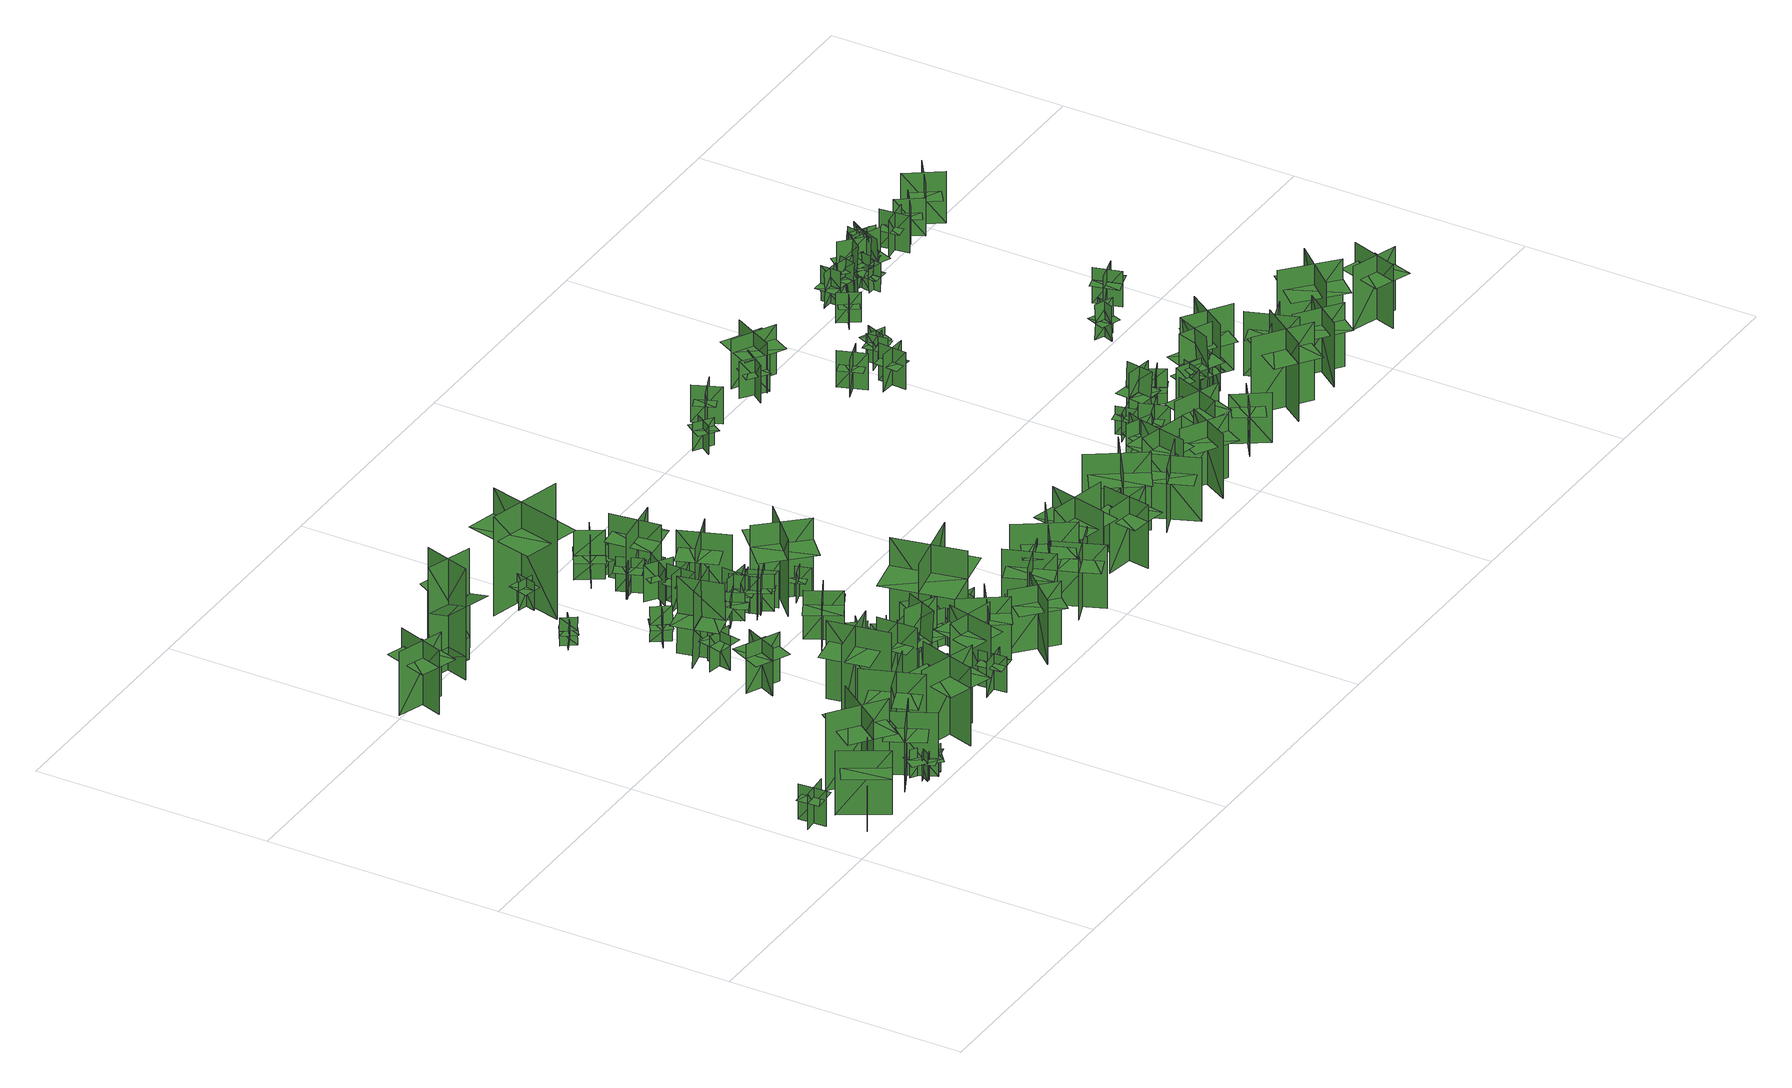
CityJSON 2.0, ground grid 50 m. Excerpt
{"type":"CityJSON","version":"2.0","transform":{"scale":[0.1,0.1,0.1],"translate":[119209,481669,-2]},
"CityObjects":{
"tree1":{"type":"SolitaryVegetationObject","geometry":[{"type":"MultiSurface","lod":"1","boundaries":[[[0,1,2]],[[0,2,3]],[[4,5,6]],[[4,6,7]],[[8,9,10]],[[8,10,11]],[[8,12,13]],[[8,13,9]]]}]},
"tree2":{"type":"SolitaryVegetationObject","geometry":[{"type":"MultiSurface","lod":"1","boundaries":[[[14,15,16]],[[14,16,17]],[[18,19,20]],[[18,20,21]],[[22,23,24]],[[22,24,25]],[[22,26,27]],[[22,27,23]]]}]},
"tree3":{"type":"SolitaryVegetationObject","geometry":[{"type":"MultiSurface","lod":"1","boundaries":[[[28,29,30]],[[28,30,31]],[[32,33,34]],[[32,34,35]],[[36,37,38]],[[36,38,39]],[[36,40,41]],[[36,41,37]]]}]},
"tree4":{"type":"SolitaryVegetationObject","geometry":[{"type":"MultiSurface","lod":"1","boundaries":[[[42,43,44]],[[42,44,45]],[[46,47,48]],[[46,48,49]],[[50,51,52]],[[50,52,53]],[[50,54,55]],[[50,55,51]]]}]},
"tree5":{"type":"SolitaryVegetationObject","geometry":[{"type":"MultiSurface","lod":"1","boundaries":[[[56,57,58]],[[56,58,59]],[[60,61,62]],[[60,62,63]],[[64,65,66]],[[64,66,67]],[[64,67,68]],[[64,68,69]]]}]},
"tree6":{"type":"SolitaryVegetationObject","geometry":[{"type":"MultiSurface","lod":"1","boundaries":[[[70,71,72]],[[70,72,73]],[[74,75,76]],[[74,76,77]],[[78,79,80]],[[78,80,81]],[[78,81,82]],[[78,82,83]]]}]},
"tree7":{"type":"SolitaryVegetationObject","geometry":[{"type":"MultiSurface","lod":"1","boundaries":[[[84,85,86]],[[84,86,87]],[[88,89,90]],[[88,90,91]],[[92,93,94]],[[92,94,95]],[[92,95,96]],[[92,96,97]]]}]},
"tree8":{"type":"SolitaryVegetationObject","geometry":[{"type":"MultiSurface","lod":"1","boundaries":[[[98,99,100]],[[98,100,101]],[[102,103,104]],[[102,104,105]],[[106,107,108]],[[106,108,109]],[[106,110,111]],[[106,111,107]]]}]},
"tree9":{"type":"SolitaryVegetationObject","geometry":[{"type":"MultiSurface","lod":"1","boundaries":[[[112,113,114]],[[112,114,115]],[[116,117,118]],[[116,118,119]],[[120,121,122]],[[120,122,123]],[[120,124,125]],[[120,125,121]]]}]},
"tree10":{"type":"SolitaryVegetationObject","geometry":[{"type":"MultiSurface","lod":"1","boundaries":[[[126,127,128]],[[126,128,129]],[[130,131,132]],[[130,132,133]],[[134,135,131]],[[134,131,130]],[[136,137,127]],[[136,127,126]],[[138,139,140]],[[138,140,141]],[[142,143,144]],[[142,144,145]]]}]},
"tree11":{"type":"SolitaryVegetationObject","geometry":[{"type":"MultiSurface","lod":"1","boundaries":[[[146,147,148]],[[146,148,149]],[[150,151,152]],[[150,152,153]],[[154,155,156]],[[154,156,157]],[[154,158,159]],[[154,159,155]]]}]},
"tree12":{"type":"SolitaryVegetationObject","geometry":[{"type":"MultiSurface","lod":"1","boundaries":[[[160,161,162]],[[160,162,163]],[[164,165,166]],[[164,166,167]],[[168,169,170]],[[168,170,171]],[[168,172,173]],[[168,173,169]]]}]},
"tree13":{"type":"SolitaryVegetationObject","geometry":[{"type":"MultiSurface","lod":"1","boundaries":[[[174,175,176]],[[174,176,177]],[[178,179,180]],[[178,180,181]],[[182,183,184]],[[182,184,185]],[[182,185,186]],[[182,186,187]]]}]},
"tree14":{"type":"SolitaryVegetationObject","geometry":[{"type":"MultiSurface","lod":"1","boundaries":[[[188,189,190]],[[188,190,191]],[[192,193,194]],[[192,194,195]],[[196,197,198]],[[196,198,199]],[[196,199,200]],[[196,200,201]]]}]},
"tree15":{"type":"SolitaryVegetationObject","geometry":[{"type":"MultiSurface","lod":"1","boundaries":[[[202,203,204]],[[202,204,205]],[[206,207,208]],[[206,208,209]],[[210,211,207]],[[210,207,206]],[[212,213,203]],[[212,203,202]],[[202,203,214]],[[202,214,215]],[[202,216,217]],[[202,217,203]]]}]},
"tree16":{"type":"SolitaryVegetationObject","geometry":[{"type":"MultiSurface","lod":"1","boundaries":[[[218,219,220]],[[218,220,221]],[[222,223,224]],[[222,224,225]],[[226,227,223]],[[226,223,222]],[[228,229,219]],[[228,219,218]],[[218,219,230]],[[218,230,231]],[[218,232,233]],[[218,233,219]]]}]},
"tree17":{"type":"SolitaryVegetationObject","geometry":[{"type":"MultiSurface","lod":"1","boundaries":[[[234,235,236]],[[234,236,237]],[[238,239,240]],[[238,240,241]],[[242,243,244]],[[242,244,245]],[[242,246,247]],[[242,247,243]]]}]},
"tree18":{"type":"SolitaryVegetationObject","geometry":[{"type":"MultiSurface","lod":"1","boundaries":[[[248,249,250]],[[248,250,251]],[[252,253,254]],[[252,254,255]],[[256,257,258]],[[256,258,259]],[[256,259,260]],[[256,260,261]]]}]},
"tree19":{"type":"SolitaryVegetationObject","geometry":[{"type":"MultiSurface","lod":"1","boundaries":[[[262,263,264]],[[262,264,265]],[[266,267,268]],[[266,268,269]],[[270,271,267]],[[270,267,266]],[[272,273,263]],[[272,263,262]],[[262,263,274]],[[262,274,275]],[[262,276,277]],[[262,277,263]]]}]},
"tree20":{"type":"SolitaryVegetationObject","geometry":[{"type":"MultiSurface","lod":"1","boundaries":[[[278,279,280]],[[278,280,281]],[[282,283,284]],[[282,284,285]],[[286,287,288]],[[286,288,289]],[[286,290,291]],[[286,291,287]]]}]},
"tree21":{"type":"SolitaryVegetationObject","geometry":[{"type":"MultiSurface","lod":"1","boundaries":[[[292,293,294]],[[292,294,295]],[[296,297,298]],[[296,298,299]],[[300,301,302]],[[300,302,303]],[[300,303,304]],[[300,304,305]]]}]},
"tree22":{"type":"SolitaryVegetationObject","geometry":[{"type":"MultiSurface","lod":"1","boundaries":[[[306,307,308]],[[306,308,309]],[[310,311,312]],[[310,312,313]],[[314,315,311]],[[314,311,310]],[[316,317,307]],[[316,307,306]],[[306,307,318]],[[306,318,319]],[[306,320,321]],[[306,321,307]]]}]},
"tree23":{"type":"SolitaryVegetationObject","geometry":[{"type":"MultiSurface","lod":"1","boundaries":[[[322,323,324]],[[322,324,325]],[[326,327,328]],[[326,328,329]],[[330,331,332]],[[330,332,333]],[[330,333,334]],[[330,334,335]]]}]},
"tree24":{"type":"SolitaryVegetationObject","geometry":[{"type":"MultiSurface","lod":"1","boundaries":[[[336,337,338]],[[336,338,339]],[[340,341,342]],[[340,342,343]],[[344,345,346]],[[344,346,347]],[[344,347,348]],[[344,348,349]]]}]},
"tree25":{"type":"SolitaryVegetationObject","geometry":[{"type":"MultiSurface","lod":"1","boundaries":[[[350,351,352]],[[350,352,353]],[[354,355,356]],[[354,356,357]],[[358,359,360]],[[358,360,361]],[[358,361,362]],[[358,362,363]]]}]},
"tree26":{"type":"SolitaryVegetationObject","geometry":[{"type":"MultiSurface","lod":"1","boundaries":[[[364,365,366]],[[364,366,367]],[[368,369,370]],[[368,370,371]],[[372,373,374]],[[372,374,375]],[[372,375,376]],[[372,376,377]]]}]},
"tree27":{"type":"SolitaryVegetationObject","geometry":[{"type":"MultiSurface","lod":"1","boundaries":[[[378,379,380]],[[378,380,381]],[[382,383,384]],[[382,384,385]],[[386,387,388]],[[386,388,389]],[[386,390,391]],[[386,391,387]]]}]},
"tree28":{"type":"SolitaryVegetationObject","geometry":[{"type":"MultiSurface","lod":"1","boundaries":[[[392,393,394]],[[392,394,395]],[[396,397,398]],[[396,398,399]],[[400,401,402]],[[400,402,403]],[[400,404,405]],[[400,405,401]]]}]},
"tree29":{"type":"SolitaryVegetationObject","geometry":[{"type":"MultiSurface","lod":"1","boundaries":[[[406,407,408]],[[406,408,409]],[[410,411,412]],[[410,412,413]],[[414,415,416]],[[414,416,417]],[[414,417,418]],[[414,418,419]]]}]},
"tree30":{"type":"SolitaryVegetationObject","geometry":[{"type":"MultiSurface","lod":"1","boundaries":[[[420,421,422]],[[420,422,423]],[[424,425,426]],[[424,426,427]],[[428,429,430]],[[428,430,431]],[[428,431,432]],[[428,432,433]]]}]},
"tree31":{"type":"SolitaryVegetationObject","geometry":[{"type":"MultiSurface","lod":"1","boundaries":[[[434,435,436]],[[434,436,437]],[[438,439,440]],[[438,440,441]],[[442,443,444]],[[442,444,445]],[[442,445,446]],[[442,446,447]]]}]},
"tree32":{"type":"SolitaryVegetationObject","geometry":[{"type":"MultiSurface","lod":"1","boundaries":[[[448,449,450]],[[448,450,451]],[[452,453,454]],[[452,454,455]],[[456,457,458]],[[456,458,459]],[[456,459,460]],[[456,460,461]]]}]},
"tree33":{"type":"SolitaryVegetationObject","geometry":[{"type":"MultiSurface","lod":"1","boundaries":[[[462,463,464]],[[462,464,465]],[[466,467,468]],[[466,468,469]],[[470,471,472]],[[470,472,473]],[[470,473,474]],[[470,474,475]]]}]},
"tree34":{"type":"SolitaryVegetationObject","geometry":[{"type":"MultiSurface","lod":"1","boundaries":[[[476,477,478]],[[476,478,479]],[[480,481,482]],[[480,482,483]],[[484,485,486]],[[484,486,487]],[[484,487,488]],[[484,488,489]]]}]},
"tree35":{"type":"SolitaryVegetationObject","geometry":[{"type":"MultiSurface","lod":"1","boundaries":[[[490,491,492]],[[490,492,493]],[[494,495,496]],[[494,496,497]],[[498,499,500]],[[498,500,501]],[[498,501,502]],[[498,502,503]]]}]},
"tree36":{"type":"SolitaryVegetationObject","geometry":[{"type":"MultiSurface","lod":"1","boundaries":[[[504,505,506]],[[504,506,507]],[[508,509,510]],[[508,510,511]],[[512,513,514]],[[512,514,515]],[[512,516,517]],[[512,517,513]]]}]},
"tree37":{"type":"SolitaryVegetationObject","geometry":[{"type":"MultiSurface","lod":"1","boundaries":[[[518,519,520]],[[518,520,521]],[[522,523,524]],[[522,524,525]],[[526,527,528]],[[526,528,529]],[[526,529,530]],[[526,530,531]]]}]},
"tree38":{"type":"SolitaryVegetationObject","geometry":[{"type":"MultiSurface","lod":"1","boundaries":[[[532,533,534]],[[532,534,535]],[[536,537,538]],[[536,538,539]],[[540,541,542]],[[540,542,543]],[[540,543,544]],[[540,544,545]]]}]},
"tree39":{"type":"SolitaryVegetationObject","geometry":[{"type":"MultiSurface","lod":"1","boundaries":[[[546,547,548]],[[546,548,549]],[[550,551,552]],[[550,552,553]],[[554,555,556]],[[554,556,557]],[[554,557,558]],[[554,558,559]]]}]},
"tree40":{"type":"SolitaryVegetationObject","geometry":[{"type":"MultiSurface","lod":"1","boundaries":[[[560,561,562]],[[560,562,563]],[[564,565,566]],[[564,566,567]],[[568,569,570]],[[568,570,571]],[[568,571,572]],[[568,572,573]]]}]},
"tree41":{"type":"SolitaryVegetationObject","geometry":[{"type":"MultiSurface","lod":"1","boundaries":[[[574,575,576]],[[574,576,577]],[[578,579,580]],[[578,580,581]],[[582,583,584]],[[582,584,585]],[[582,585,586]],[[582,586,587]]]}]},
"tree42":{"type":"SolitaryVegetationObject","geometry":[{"type":"MultiSurface","lod":"1","boundaries":[[[588,589,590]],[[588,590,591]],[[592,593,594]],[[592,594,595]],[[596,597,598]],[[596,598,599]],[[596,599,600]],[[596,600,601]]]}]},
"tree43":{"type":"SolitaryVegetationObject","geometry":[{"type":"MultiSurface","lod":"1","boundaries":[[[602,603,604]],[[602,604,605]],[[606,607,608]],[[606,608,609]],[[610,611,612]],[[610,612,613]],[[610,614,615]],[[610,615,611]]]}]},
"tree44":{"type":"SolitaryVegetationObject","geometry":[{"type":"MultiSurface","lod":"1","boundaries":[[[616,617,618]],[[616,618,619]],[[620,621,622]],[[620,622,623]],[[624,625,621]],[[624,621,620]],[[626,627,617]],[[626,617,616]],[[616,617,628]],[[616,628,629]],[[616,630,631]],[[616,631,617]]]}]},
"tree45":{"type":"SolitaryVegetationObject","geometry":[{"type":"MultiSurface","lod":"1","boundaries":[[[632,633,634]],[[632,634,635]],[[636,637,638]],[[636,638,639]],[[640,641,642]],[[640,642,643]],[[640,644,645]],[[640,645,641]]]}]},
"tree46":{"type":"SolitaryVegetationObject","geometry":[{"type":"MultiSurface","lod":"1","boundaries":[[[646,647,648]],[[646,648,649]],[[650,651,652]],[[650,652,653]],[[654,655,656]],[[654,656,657]],[[654,657,658]],[[654,658,659]]]}]},
"tree47":{"type":"SolitaryVegetationObject","geometry":[{"type":"MultiSurface","lod":"1","boundaries":[[[660,661,662]],[[660,662,663]],[[664,665,666]],[[664,666,667]],[[668,669,670]],[[668,670,671]],[[668,671,672]],[[668,672,673]]]}]},
"tree48":{"type":"SolitaryVegetationObject","geometry":[{"type":"MultiSurface","lod":"1","boundaries":[[[674,675,676]],[[674,676,677]],[[678,679,680]],[[678,680,681]],[[682,683,684]],[[682,684,685]],[[682,685,686]],[[682,686,687]]]}]},
"tree49":{"type":"SolitaryVegetationObject","geometry":[{"type":"MultiSurface","lod":"1","boundaries":[[[688,689,690]],[[688,690,691]],[[692,693,694]],[[692,694,695]],[[696,697,698]],[[696,698,699]],[[696,699,700]],[[696,700,701]]]}]},
"tree50":{"type":"SolitaryVegetationObject","geometry":[{"type":"MultiSurface","lod":"1","boundaries":[[[702,703,704]],[[702,704,705]],[[706,707,708]],[[706,708,709]],[[710,711,712]],[[710,712,713]],[[710,713,714]],[[710,714,715]]]}]},
"tree51":{"type":"SolitaryVegetationObject","geometry":[{"type":"MultiSurface","lod":"1","boundaries":[[[716,717,718]],[[716,718,719]],[[720,721,722]],[[720,722,723]],[[724,725,726]],[[724,726,727]],[[724,727,728]],[[724,728,729]]]}]},
"tree52":{"type":"SolitaryVegetationObject","geometry":[{"type":"MultiSurface","lod":"1","boundaries":[[[730,731,732]],[[730,732,733]],[[734,735,736]],[[734,736,737]],[[738,739,740]],[[738,740,741]],[[738,741,742]],[[738,742,743]]]}]},
"tree53":{"type":"SolitaryVegetationObject","geometry":[{"type":"MultiSurface","lod":"1","boundaries":[[[744,745,746]],[[744,746,747]],[[748,749,750]],[[748,750,751]],[[752,753,754]],[[752,754,755]],[[752,756,757]],[[752,757,753]]]}]},
"tree54":{"type":"SolitaryVegetationObject","geometry":[{"type":"MultiSurface","lod":"1","boundaries":[[[758,759,760]],[[758,760,761]],[[762,763,764]],[[762,764,765]],[[766,767,768]],[[766,768,769]],[[766,770,771]],[[766,771,767]]]}]},
"tree55":{"type":"SolitaryVegetationObject","geometry":[{"type":"MultiSurface","lod":"1","boundaries":[[[772,773,774]],[[772,774,775]],[[776,777,778]],[[776,778,779]],[[780,781,782]],[[780,782,783]],[[780,784,785]],[[780,785,781]]]}]},
"tree56":{"type":"SolitaryVegetationObject","geometry":[{"type":"MultiSurface","lod":"1","boundaries":[[[786,787,788]],[[786,788,789]],[[790,791,792]],[[790,792,793]],[[794,795,796]],[[794,796,797]],[[794,798,799]],[[794,799,795]]]}]},
"tree57":{"type":"SolitaryVegetationObject","geometry":[{"type":"MultiSurface","lod":"1","boundaries":[[[800,801,802]],[[800,802,803]],[[804,805,806]],[[804,806,807]],[[808,809,810]],[[808,810,811]],[[808,812,813]],[[808,813,809]]]}]},
"tree58":{"type":"SolitaryVegetationObject","geometry":[{"type":"MultiSurface","lod":"1","boundaries":[[[814,815,816]],[[814,816,817]],[[818,819,820]],[[818,820,821]],[[822,823,824]],[[822,824,825]],[[822,826,827]],[[822,827,823]]]}]},
"tree59":{"type":"SolitaryVegetationObject","geometry":[{"type":"MultiSurface","lod":"1","boundaries":[[[828,829,830]],[[828,830,831]],[[832,833,834]],[[832,834,835]],[[836,837,838]],[[836,838,839]],[[836,840,841]],[[836,841,837]]]}]},
"tree60":{"type":"SolitaryVegetationObject","geometry":[{"type":"MultiSurface","lod":"1","boundaries":[[[842,843,844]],[[842,844,845]],[[846,847,848]],[[846,848,849]],[[850,851,852]],[[850,852,853]],[[850,853,854]],[[850,854,855]]]}]},
"tree61":{"type":"SolitaryVegetationObject","geometry":[{"type":"MultiSurface","lod":"1","boundaries":[[[856,857,858]],[[856,858,859]],[[860,861,862]],[[860,862,863]],[[864,865,866]],[[864,866,867]],[[864,868,869]],[[864,869,865]]]}]},
"tree62":{"type":"SolitaryVegetationObject","geometry":[{"type":"MultiSurface","lod":"1","boundaries":[[[870,871,872]],[[870,872,873]],[[874,875,876]],[[874,876,877]],[[878,879,880]],[[878,880,881]],[[878,881,882]],[[878,882,883]]]}]},
"tree63":{"type":"SolitaryVegetationObject","geometry":[{"type":"MultiSurface","lod":"1","boundaries":[[[884,885,886]],[[884,886,887]],[[888,889,890]],[[888,890,891]],[[892,893,894]],[[892,894,895]],[[892,896,897]],[[892,897,893]]]}]},
"tree64":{"type":"SolitaryVegetationObject","geometry":[{"type":"MultiSurface","lod":"1","boundaries":[[[898,899,900]],[[898,900,901]],[[902,903,904]],[[902,904,905]],[[906,907,908]],[[906,908,909]],[[906,909,910]],[[906,910,911]]]}]},
"tree65":{"type":"SolitaryVegetationObject","geometry":[{"type":"MultiSurface","lod":"1","boundaries":[[[912,913,914]],[[912,914,915]],[[916,917,918]],[[916,918,919]],[[920,921,922]],[[920,922,923]],[[920,924,925]],[[920,925,921]]]}]},
"tree66":{"type":"SolitaryVegetationObject","geometry":[{"type":"MultiSurface","lod":"1","boundaries":[[[926,927,928]],[[926,928,929]],[[930,931,932]],[[930,932,933]],[[934,935,936]],[[934,936,937]],[[934,937,938]],[[934,938,939]]]}]},
"tree67":{"type":"SolitaryVegetationObject","geometry":[{"type":"MultiSurface","lod":"1","boundaries":[[[940,941,942]],[[940,942,943]],[[944,945,946]],[[944,946,947]],[[948,949,950]],[[948,950,951]],[[948,951,952]],[[948,952,953]]]}]},
"tree68":{"type":"SolitaryVegetationObject","geometry":[{"type":"MultiSurface","lod":"1","boundaries":[[[954,955,956]],[[954,956,957]],[[958,959,960]],[[958,960,961]],[[962,963,964]],[[962,964,965]],[[962,965,966]],[[962,966,967]]]}]},
"tree69":{"type":"SolitaryVegetationObject","geometry":[{"type":"MultiSurface","lod":"1","boundaries":[[[968,969,970]],[[968,970,971]],[[972,973,974]],[[972,974,975]],[[976,977,978]],[[976,978,979]],[[976,979,980]],[[976,980,981]]]}]},
"tree70":{"type":"SolitaryVegetationObject","geometry":[{"type":"MultiSurface","lod":"1","boundaries":[[[982,983,984]],[[982,984,985]],[[986,987,988]],[[986,988,989]],[[990,991,992]],[[990,992,993]],[[990,994,995]],[[990,995,991]]]}]},
"tree71":{"type":"SolitaryVegetationObject","geometry":[{"type":"MultiSurface","lod":"1","boundaries":[[[996,997,998]],[[996,998,999]],[[1000,1001,1002]],[[1000,1002,1003]],[[1004,1005,1006]],[[1004,1006,1007]],[[1004,1007,1008]],[[1004,1008,1009]]]}]},
"tree72":{"type":"SolitaryVegetationObject","geometry":[{"type":"MultiSurface","lod":"1","boundaries":[[[1010,1011,1012]],[[1010,1012,1013]],[[1014,1015,1016]],[[1014,1016,1017]],[[1018,1019,1015]],[[1018,1015,1014]],[[1020,1021,1011]],[[1020,1011,1010]],[[1010,1011,1022]],[[1010,1022,1023]],[[1010,1024,1025]],[[1010,1025,1011]]]}]},
"tree73":{"type":"SolitaryVegetationObject","geometry":[{"type":"MultiSurface","lod":"1","boundaries":[[[1026,1027,1028]],[[1026,1028,1029]],[[1030,1031,1032]],[[1030,1032,1033]],[[1034,1035,1036]],[[1034,1036,1037]],[[1034,1037,1038]],[[1034,1038,1039]]]}]},
"tree74":{"type":"SolitaryVegetationObject","geometry":[{"type":"MultiSurface","lod":"1","boundaries":[[[1040,1041,1042]],[[1040,1042,1043]],[[1044,1045,1046]],[[1044,1046,1047]],[[1048,1049,1045]],[[1048,1045,1044]],[[1050,1051,1041]],[[1050,1041,1040]],[[1040,1041,1052]],[[1040,1052,1053]],[[1040,1054,1055]],[[1040,1055,1041]]]}]},
"tree75":{"type":"SolitaryVegetationObject","geometry":[{"type":"MultiSurface","lod":"1","boundaries":[[[1056,1057,1058]],[[1056,1058,1059]],[[1060,1061,1062]],[[1060,1062,1063]],[[1064,1065,1066]],[[1064,1066,1067]],[[1064,1067,1068]],[[1064,1068,1069]]]}]},
"tree76":{"type":"SolitaryVegetationObject","geometry":[{"type":"MultiSurface","lod":"1","boundaries":[[[1070,1071,1072]],[[1070,1072,1073]],[[1074,1075,1076]],[[1074,1076,1077]],[[1078,1079,1080]],[[1078,1080,1081]],[[1078,1081,1082]],[[1078,1082,1083]]]}]},
"tree77":{"type":"SolitaryVegetationObject","geometry":[{"type":"MultiSurface","lod":"1","boundaries":[[[1084,1085,1086]],[[1084,1086,1087]],[[1088,1089,1090]],[[1088,1090,1091]],[[1092,1093,1094]],[[1092,1094,1095]],[[1092,1095,1096]],[[1092,1096,1097]]]}]},
"tree78":{"type":"SolitaryVegetationObject","geometry":[{"type":"MultiSurface","lod":"1","boundaries":[[[1098,1099,1100]],[[1098,1100,1101]],[[1102,1103,1104]],[[1102,1104,1105]],[[1106,1107,1108]],[[1106,1108,1109]],[[1106,1110,1111]],[[1106,1111,1107]]]}]},
"tree79":{"type":"SolitaryVegetationObject","geometry":[{"type":"MultiSurface","lod":"1","boundaries":[[[1112,1113,1114]],[[1112,1114,1115]],[[1116,1117,1118]],[[1116,1118,1119]],[[1120,1121,1117]],[[1120,1117,1116]],[[1122,1123,1113]],[[1122,1113,1112]],[[1112,1113,1124]],[[1112,1124,1125]],[[1112,1126,1127]],[[1112,1127,1113]]]}]},
"tree80":{"type":"SolitaryVegetationObject","geometry":[{"type":"MultiSurface","lod":"1","boundaries":[[[1128,1129,1130]],[[1128,1130,1131]],[[1132,1133,1134]],[[1132,1134,1135]],[[1136,1137,1138]],[[1136,1138,1139]],[[1136,1139,1140]],[[1136,1140,1141]]]}]},
"tree81":{"type":"SolitaryVegetationObject","geometry":[{"type":"MultiSurface","lod":"1","boundaries":[[[1142,1143,1144]],[[1142,1144,1145]],[[1146,1147,1148]],[[1146,1148,1149]],[[1150,1151,1152]],[[1150,1152,1153]],[[1150,1153,1154]],[[1150,1154,1155]]]}]},
"tree82":{"type":"SolitaryVegetationObject","geometry":[{"type":"MultiSurface","lod":"1","boundaries":[[[1156,1157,1158]],[[1156,1158,1159]],[[1160,1161,1162]],[[1160,1162,1163]],[[1164,1165,1166]],[[1164,1166,1167]],[[1164,1167,1168]],[[1164,1168,1169]]]}]},
"tree83":{"type":"SolitaryVegetationObject","geometry":[{"type":"MultiSurface","lod":"1","boundaries":[[[1170,1171,1172]],[[1170,1172,1173]],[[1174,1175,1176]],[[1174,1176,1177]],[[1178,1179,1180]],[[1178,1180,1181]],[[1178,1182,1183]],[[1178,1183,1179]]]}]},
"tree84":{"type":"SolitaryVegetationObject","geometry":[{"type":"MultiSurface","lod":"1","boundaries":[[[1184,1185,1186]],[[1184,1186,1187]],[[1188,1189,1190]],[[1188,1190,1191]],[[1192,1193,1194]],[[1192,1194,1195]],[[1192,1195,1196]],[[1192,1196,1197]]]}]},
"tree85":{"type":"SolitaryVegetationObject","geometry":[{"type":"MultiSurface","lod":"1","boundaries":[[[1198,1199,1200]],[[1198,1200,1201]],[[1202,1203,1204]],[[1202,1204,1205]],[[1206,1207,1208]],[[1206,1208,1209]],[[1206,1209,1210]],[[1206,1210,1211]]]}]},
"tree86":{"type":"SolitaryVegetationObject","geometry":[{"type":"MultiSurface","lod":"1","boundaries":[[[1212,1213,1214]],[[1212,1214,1215]],[[1216,1217,1218]],[[1216,1218,1219]],[[1220,1221,1222]],[[1220,1222,1223]],[[1220,1224,1225]],[[1220,1225,1221]]]}]},
"tree87":{"type":"SolitaryVegetationObject","geometry":[{"type":"MultiSurface","lod":"1","boundaries":[[[1226,1227,1228]],[[1226,1228,1229]],[[1230,1231,1232]],[[1230,1232,1233]],[[1234,1235,1231]],[[1234,1231,1230]],[[1236,1237,1227]],[[1236,1227,1226]],[[1226,1227,1238]],[[1226,1238,1239]],[[1226,1240,1241]],[[1226,1241,1227]]]}]},
"tree88":{"type":"SolitaryVegetationObject","geometry":[{"type":"MultiSurface","lod":"1","boundaries":[[[1242,1243,1244]],[[1242,1244,1245]],[[1246,1247,1248]],[[1246,1248,1249]],[[1250,1251,1247]],[[1250,1247,1246]],[[1252,1253,1243]],[[1252,1243,1242]],[[1242,1243,1254]],[[1242,1254,1255]],[[1242,1256,1257]],[[1242,1257,1243]]]}]},
"tree89":{"type":"SolitaryVegetationObject","geometry":[{"type":"MultiSurface","lod":"1","boundaries":[[[1258,1259,1260]],[[1258,1260,1261]],[[1262,1263,1264]],[[1262,1264,1265]],[[1266,1267,1263]],[[1266,1263,1262]],[[1268,1269,1259]],[[1268,1259,1258]],[[1258,1259,1270]],[[1258,1270,1271]],[[1258,1272,1273]],[[1258,1273,1259]]]}]},
"tree90":{"type":"SolitaryVegetationObject","geometry":[{"type":"MultiSurface","lod":"1","boundaries":[[[1274,1275,1276]],[[1274,1276,1277]],[[1278,1279,1280]],[[1278,1280,1281]],[[1282,1283,1279]],[[1282,1279,1278]],[[1284,1285,1275]],[[1284,1275,1274]],[[1274,1275,1286]],[[1274,1286,1287]],[[1274,1288,1289]],[[1274,1289,1275]]]}]},
"tree91":{"type":"SolitaryVegetationObject","geometry":[{"type":"MultiSurface","lod":"1","boundaries":[[[1290,1291,1292]],[[1290,1292,1293]],[[1294,1295,1296]],[[1294,1296,1297]],[[1298,1299,1295]],[[1298,1295,1294]],[[1300,1301,1291]],[[1300,1291,1290]],[[1290,1291,1302]],[[1290,1302,1303]],[[1290,1304,1305]],[[1290,1305,1291]]]}]},
"tree92":{"type":"SolitaryVegetationObject","geometry":[{"type":"MultiSurface","lod":"1","boundaries":[[[1306,1307,1308]],[[1306,1308,1309]],[[1310,1311,1312]],[[1310,1312,1313]],[[1314,1315,1311]],[[1314,1311,1310]],[[1316,1317,1307]],[[1316,1307,1306]],[[1306,1307,1318]],[[1306,1318,1319]],[[1306,1320,1321]],[[1306,1321,1307]]]}]},
"tree93":{"type":"SolitaryVegetationObject","geometry":[{"type":"MultiSurface","lod":"1","boundaries":[[[1322,1323,1324]],[[1322,1324,1325]],[[1326,1327,1328]],[[1326,1328,1329]],[[1330,1331,1332]],[[1330,1332,1333]],[[1330,1334,1335]],[[1330,1335,1331]]]}]},
"tree94":{"type":"SolitaryVegetationObject","geometry":[{"type":"MultiSurface","lod":"1","boundaries":[[[1336,1337,1338]],[[1336,1338,1339]],[[1340,1341,1342]],[[1340,1342,1343]],[[1344,1345,1341]],[[1344,1341,1340]],[[1346,1347,1337]],[[1346,1337,1336]],[[1336,1337,1348]],[[1336,1348,1349]],[[1336,1350,1351]],[[1336,1351,1337]]]}]},
"tree95":{"type":"SolitaryVegetationObject","geometry":[{"type":"MultiSurface","lod":"1","boundaries":[[[1352,1353,1354]],[[1352,1354,1355]],[[1356,1357,1358]],[[1356,1358,1359]],[[1360,1361,1357]],[[1360,1357,1356]],[[1362,1363,1353]],[[1362,1353,1352]],[[1352,1353,1364]],[[1352,1364,1365]],[[1352,1366,1367]],[[1352,1367,1353]]]}]},
"tree96":{"type":"SolitaryVegetationObject","geometry":[{"type":"MultiSurface","lod":"1","boundaries":[[[1368,1369,1370]],[[1368,1370,1371]],[[1372,1373,1374]],[[1372,1374,1375]],[[1376,1377,1373]],[[1376,1373,1372]],[[1378,1379,1369]],[[1378,1369,1368]],[[1368,1369,1380]],[[1368,1380,1381]],[[1368,1382,1383]],[[1368,1383,1369]]]}]},
"tree97":{"type":"SolitaryVegetationObject","geometry":[{"type":"MultiSurface","lod":"1","boundaries":[[[1384,1385,1386]],[[1384,1386,1387]],[[1388,1389,1390]],[[1388,1390,1391]],[[1392,1393,1394]],[[1392,1394,1395]],[[1392,1393,1396]],[[1392,1396,1397]]]}]},
"tree98":{"type":"SolitaryVegetationObject","geometry":[{"type":"MultiSurface","lod":"1","boundaries":[[[1398,1399,1400]],[[1398,1400,1401]],[[1402,1403,1404]],[[1402,1404,1405]],[[1406,1407,1408]],[[1406,1408,1409]],[[1406,1410,1411]],[[1406,1411,1407]]]}]},
"tree99":{"type":"SolitaryVegetationObject","geometry":[{"type":"MultiSurface","lod":"1","boundaries":[[[1412,1413,1414]],[[1412,1414,1415]],[[1416,1417,1418]],[[1416,1418,1419]],[[1420,1421,1422]],[[1420,1422,1423]],[[1420,1423,1424]],[[1420,1424,1425]]]}]},
"tree100":{"type":"SolitaryVegetationObject","geometry":[{"type":"MultiSurface","lod":"1","boundaries":[[[1426,1427,1428]],[[1426,1428,1429]],[[1430,1431,1432]],[[1430,1432,1433]],[[1434,1435,1436]],[[1434,1436,1437]],[[1434,1437,1438]],[[1434,1438,1439]]]}]},
"tree101":{"type":"SolitaryVegetationObject","geometry":[{"type":"MultiSurface","lod":"1","boundaries":[[[1440,1441,1442]],[[1440,1442,1443]],[[1444,1445,1446]],[[1444,1446,1447]],[[1448,1449,1450]],[[1448,1450,1451]],[[1448,1451,1452]],[[1448,1452,1453]]]}]}
},
"vertices":[
[91,140,7],[32,136,7],[32,136,85],[91,140,85],[55,170,7],[59,111,7],[59,111,85],[55,170,85],[86,139,65],[32,136,65],[33,112,65],[87,116,65],[84,163,65],[30,159,65],
[107,119,4],[161,27,4],[161,27,145],[107,119,145],[86,38,4],[178,91,4],[178,91,145],[86,38,145],[112,111,108],[161,27,108],[197,48,108],[148,132,108],[76,90,108],[124,6,108],
[270,191,6],[193,86,6],[193,86,178],[270,191,178],[168,175,6],[273,98,6],[273,98,178],[168,175,178],[263,182,134],[193,86,134],[234,56,134],[304,152,134],[222,213,134],[151,117,134],
[241,46,5],[337,93,5],[337,93,145],[241,46,145],[320,19,5],[274,115,5],[274,115,145],[320,19,145],[249,50,109],[337,93,109],[318,130,109],[231,88,109],[267,12,109],[355,55,109],
[296,28,4],[296,28,66],[325,73,66],[325,73,4],[289,63,4],[289,63,66],[333,35,66],[333,35,4],[283,67,45],[268,45,45],[322,10,45],[337,33,45],[351,55,45],[297,90,45],
[326,21,1],[326,21,63],[313,73,63],[313,73,1],[296,40,1],[296,40,63],[346,53,63],[346,53,1],[288,38,43],[295,12,43],[357,28,43],[350,54,43],[344,80,43],[282,64,43],
[343,27,0],[343,27,62],[309,68,62],[309,68,0],[307,31,0],[307,31,62],[347,64,62],[347,64,0],[301,25,42],[318,5,42],[367,46,42],[350,67,42],[333,87,42],[284,46,42],
[77,1040,6],[43,939,6],[43,939,147],[77,1040,147],[2,1002,6],[102,968,6],[102,968,147],[2,1002,147],[74,1032,110],[43,939,110],[83,926,110],[114,1018,110],[34,1045,110],[3,953,110],
[436,163,2],[314,117,2],[314,117,174],[436,163,174],[342,205,2],[387,83,2],[387,83,174],[342,205,174],[425,159,129],[314,117,129],[332,69,129],[443,111,129],[408,207,129],[296,166,129],
[233,982,61],[135,1013,61],[135,1015,256],[234,984,256],[197,1052,62],[167,953,62],[168,953,256],[198,1052,256],[198,1052,10],[168,953,10],[234,984,10],[135,1015,10],[234,983,156],[135,1014,156],[119,964,175],[218,933,175],[148,1010,187],[223,987,187],[234,1025,198],[160,1047,198],
[483,145,4],[445,20,4],[445,20,176],[483,145,176],[392,96,4],[517,58,4],[517,58,176],[392,96,176],[480,134,132],[445,20,132],[494,5,132],[529,119,132],[431,149,132],[396,35,132],
[393,269,5],[521,291,5],[521,291,177],[393,269,177],[477,210,5],[455,338,5],[455,338,177],[477,210,177],[404,270,133],[521,291,133],[512,342,133],[395,321,133],[413,220,133],[530,241,133],
[395,477,5],[465,445,5],[465,445,113],[395,477,113],[412,429,5],[445,499,5],[445,499,113],[412,429,113],[412,429,83],[448,412,83],[480,483,83],[445,499,83],[410,515,83],[377,445,83],
[442,539,11],[453,593,11],[453,593,88],[442,539,88],[473,559,11],[419,570,11],[419,570,88],[473,559,88],[473,559,67],[479,586,67],[425,597,67],[419,570,67],[413,543,67],[467,532,67],
[380,855,44],[353,835,44],[363,821,44],[390,840,44],[377,832,44],[357,860,44],[356,858,75],[375,830,75],[375,830,13],[356,858,13],[380,856,13],[352,837,13],[353,835,75],[380,855,75],[371,869,44],[343,850,44],
[505,621,97],[414,601,97],[425,553,97],[516,574,97],[472,566,97],[451,657,97],[446,656,182],[466,564,182],[466,564,11],[446,656,11],[504,625,11],[413,604,11],[414,601,182],[505,621,182],[495,667,97],[404,647,97],
[634,112,7],[639,54,7],[639,54,85],[634,112,85],[604,77,7],[663,82,7],[663,82,85],[604,77,85],[635,107,65],[639,54,65],[662,56,65],[658,109,65],[611,105,65],[616,52,65],
[587,305,9],[591,219,9],[591,219,124],[587,305,124],[546,259,9],[632,264,9],[632,264,124],[546,259,124],[556,260,80],[558,224,80],[618,227,80],[617,263,80],[615,299,80],[554,296,80],
[444,686,53],[478,711,53],[465,729,53],[431,704,53],[448,715,53],[473,681,53],[475,683,92],[450,717,92],[450,717,14],[475,683,14],[445,685,14],[479,710,14],[478,711,92],[444,686,92],[457,669,53],[491,694,53],
[633,85,7],[659,188,7],[659,188,148],[633,85,148],[705,128,7],[601,154,7],[601,154,148],[705,128,148],[635,93,111],[659,188,111],[618,198,111],[594,104,111],[676,83,111],[699,177,111],
[592,285,10],[645,317,10],[645,317,92],[592,285,92],[635,275,10],[603,328,10],[603,328,92],[635,275,92],[631,281,61],[653,294,61],[630,331,61],[609,318,61],[587,305,61],[609,268,61],
[605,256,77],[675,225,77],[691,261,78],[621,292,78],[654,276,77],[623,206,77],[627,204,147],[658,274,147],[658,274,7],[627,204,7],[604,253,7],[674,222,7],[675,225,147],[605,256,147],[589,220,78],[659,190,78],
[623,235,8],[643,293,8],[643,293,90],[623,235,90],[662,254,8],[604,275,8],[604,275,90],[662,254,90],[655,257,59],[664,281,59],[623,295,59],[614,271,59],[606,247,59],[647,232,59],
[637,353,11],[609,387,11],[609,387,73],[637,353,73],[640,382,11],[606,354,11],[606,354,73],[640,382,73],[640,382,55],[626,399,55],[592,371,55],[606,354,55],[620,337,55],[654,365,55],
[426,987,13],[469,976,13],[469,976,75],[426,987,75],[441,962,13],[452,1005,13],[452,1005,75],[441,962,75],[441,962,57],[462,956,57],[473,999,57],[452,1005,57],[430,1010,57],[419,967,57],
[656,460,11],[587,424,11],[587,424,119],[656,460,119],[607,475,11],[643,407,11],[643,407,119],[607,475,119],[607,475,88],[572,457,88],[609,389,88],[643,407,88],[677,425,88],[641,494,88],
[684,192,6],[745,105,6],[745,105,146],[684,192,146],[670,110,6],[757,170,6],[757,170,146],[670,110,146],[689,185,110],[745,105,110],[779,129,110],[724,209,110],[655,161,110],[710,81,110],
[445,914,6],[485,1075,6],[485,1075,225],[445,914,225],[557,982,6],[396,1023,6],[396,1023,225],[557,982,225],[448,928,168],[485,1075,168],[422,1091,168],[385,944,168],[511,912,168],[549,1058,168],
[619,634,12],[619,634,74],[570,612,74],[570,612,12],[606,601,12],[606,601,74],[584,647,74],[584,647,12],[609,593,54],[633,604,54],[607,663,54],[582,652,54],[558,641,54],[585,582,54],
[706,253,5],[759,222,5],[759,222,87],[706,253,87],[717,210,5],[748,264,5],[748,264,87],[717,210,87],[721,217,56],[743,204,56],[765,241,56],[743,254,56],[721,267,56],[699,229,56],
[653,252,5],[805,283,5],[805,283,221],[653,252,221],[739,195,5],[708,346,5],[708,346,221],[739,195,221],[739,195,160],[815,210,160],[784,362,160],[708,346,160],[632,331,160],[663,179,160],
[703,277,8],[745,322,8],[745,322,90],[703,277,90],[746,278,8],[701,320,8],[701,320,90],[746,278,90],[741,283,59],[759,302,59],[727,331,59],[710,313,59],[692,294,59],[724,264,59],
[598,765,11],[596,704,11],[596,704,93],[598,765,93],[566,736,11],[627,733,11],[627,733,93],[566,736,93],[573,735,62],[572,710,62],[615,708,62],[616,734,62],[617,759,62],[574,761,62],
[663,626,11],[604,609,11],[604,609,93],[663,626,93],[625,647,11],[642,588,11],[642,588,93],[625,647,93],[627,640,62],[602,633,62],[615,591,62],[639,598,62],[663,606,62],[651,647,62],
[638,668,11],[635,607,11],[635,607,93],[638,668,93],[606,639,11],[667,636,11],[667,636,93],[606,639,93],[612,638,62],[611,613,62],[655,611,62],[656,636,62],[657,662,62],[614,664,62],
[762,122,4],[841,51,4],[841,51,145],[762,122,145],[767,38,4],[838,118,4],[838,118,145],[767,38,145],[769,116,108],[841,51,108],[869,83,108],[797,148,108],[741,85,108],[813,20,108],
[663,570,12],[635,624,12],[635,624,94],[663,570,94],[676,611,12],[622,583,12],[622,583,94],[676,611,94],[670,608,63],[658,631,63],[620,610,63],[632,588,63],[644,565,63],[682,586,63],
[733,250,9],[760,305,9],[760,305,91],[733,250,91],[775,265,9],[719,291,9],[719,291,91],[775,265,91],[768,268,60],[779,290,60],[740,310,60],[729,287,60],[718,264,60],[757,245,60],
[623,766,11],[572,800,11],[572,800,93],[623,766,93],[614,809,11],[580,758,11],[580,758,93],[614,809,93],[610,803,62],[589,817,62],[565,781,62],[586,767,62],[608,753,62],[632,789,62],
[579,865,11],[599,814,11],[599,814,88],[579,865,88],[564,831,11],[615,852,11],[615,852,88],[564,831,88],[564,831,67],[574,806,67],[626,826,67],[615,852,67],[605,878,67],[554,857,67],
[653,625,12],[678,569,12],[678,569,94],[653,625,94],[638,585,12],[694,609,12],[694,609,94],[638,585,94],[644,587,63],[655,564,63],[694,582,63],[684,605,63],[674,628,63],[634,611,63],
[806,238,5],[758,248,5],[758,248,70],[806,238,70],[787,267,5],[777,219,5],[777,219,70],[787,267,70],[786,262,45],[766,266,45],[759,232,45],[779,228,45],[799,224,45],[806,258,45],
[589,698,10],[689,735,10],[689,735,151],[589,698,151],[666,663,10],[629,763,10],[629,763,151],[666,663,151],[598,701,114],[689,735,114],[674,774,114],[583,740,114],[612,661,114],[703,695,114],
[565,912,65],[615,943,65],[599,969,65],[549,938,65],[573,952,65],[605,902,65],[608,904,119],[576,954,119],[576,954,10],[608,904,10],[566,910,10],[617,941,10],[615,943,119],[565,912,119],[581,886,65],[631,918,65],
[617,902,10],[630,796,10],[630,796,151],[617,902,151],[566,835,10],[671,848,10],[671,848,151],[566,835,151],[618,893,114],[630,796,114],[672,802,114],[659,898,114],[576,888,114],[588,791,114],
[801,286,10],[763,317,10],[763,317,76],[801,286,76],[797,320,10],[767,282,10],[767,282,76],[797,320,76],[794,316,51],[778,329,51],[756,302,51],[772,289,51],[788,276,51],[810,303,51],
[629,839,12],[636,790,12],[636,790,78],[629,839,78],[608,811,12],[657,818,12],[657,818,78],[608,811,78],[614,812,53],[617,791,53],[651,796,53],[648,816,53],[645,837,53],[611,832,53],
[752,624,11],[663,540,11],[663,540,180],[752,624,180],[671,627,11],[754,538,11],[754,538,180],[671,627,180],[671,627,133],[626,585,133],[710,497,133],[754,538,133],[798,580,133],[715,669,133],
[827,272,4],[814,224,4],[814,224,70],[827,272,70],[796,254,4],[844,241,4],[844,241,70],[796,254,70],[802,252,45],[797,233,45],[830,224,45],[835,244,45],[841,263,45],[807,272,45],
[755,563,14],[708,548,14],[708,548,79],[755,563,79],[724,579,14],[739,532,14],[739,532,79],[724,579,79],[725,573,54],[706,567,54],[717,534,54],[736,540,54],[755,547,54],[745,580,54],
[793,268,9],[841,276,9],[841,276,75],[793,268,75],[821,248,9],[813,296,9],[813,296,75],[821,248,75],[820,253,50],[840,257,50],[834,291,50],[814,287,50],[794,284,50],[800,250,50],
[610,914,11],[655,892,11],[655,892,77],[610,914,77],[622,881,11],[643,925,11],[643,925,77],[622,881,77],[624,886,52],[643,877,52],[658,908,52],[640,917,52],[621,926,52],[606,895,52],
[881,203,5],[918,104,5],[918,104,146],[881,203,146],[846,127,5],[946,164,5],[946,164,146],[846,127,146],[884,195,110],[918,104,110],[957,118,110],[923,209,110],[845,180,110],[878,89,110],
[1035,107,2],[936,68,2],[936,68,143],[1035,107,143],[957,140,2],[997,41,2],[997,41,143],[957,140,143],[1026,104,107],[936,68,107],[952,29,107],[1042,65,107],[1011,143,107],[920,107,107],
[1022,190,5],[914,118,5],[914,118,177],[1022,190,177],[921,209,5],[993,101,5],[993,101,177],[921,209,177],[1013,184,132],[914,118,132],[943,75,132],[1041,141,132],[984,227,132],[885,160,132],
[1049,80,5],[1078,206,5],[1078,206,177],[1049,80,177],[1136,135,5],[1009,163,5],[1009,163,177],[1136,135,177],[1052,90,132],[1078,206,132],[1028,218,132],[1002,102,132],[1102,79,132],[1128,195,132],
[1173,149,3],[1157,44,3],[1157,44,144],[1173,149,144],[1106,99,3],[1211,82,3],[1211,82,144],[1106,99,144],[1172,140,107],[1157,44,107],[1198,37,107],[1213,133,107],[1130,146,107],[1115,50,107],
[1203,214,5],[1275,106,5],[1275,106,177],[1203,214,177],[1183,114,5],[1291,186,5],[1291,186,177],[1183,114,177],[1209,205,133],[1275,106,133],[1318,135,133],[1252,234,133],[1166,177,133],[1232,78,133],
[1349,39,4],[1310,138,4],[1310,138,145],[1349,39,145],[1382,116,4],[1283,77,4],[1283,77,145],[1382,116,145],[1346,47,108],[1310,138,108],[1271,122,108],[1307,32,108],[1385,63,108],[1349,153,108],
[1114,993,9],[1089,956,9],[1089,956,70],[1114,993,70],[1085,988,9],[1122,963,9],[1122,963,70],[1085,988,70],[1085,988,53],[1073,969,53],[1109,944,53],[1122,963,53],[1134,981,53],[1098,1006,53],
[1385,100,5],[1408,204,5],[1408,204,146],[1385,100,146],[1456,145,5],[1352,169,5],[1352,169,146],[1456,145,146],[1387,109,109],[1408,204,109],[1367,213,109],[1346,118,109],[1428,100,109],[1449,195,109],
[1214,1027,8],[1157,1003,8],[1157,1003,90],[1214,1027,90],[1173,1043,8],[1197,987,8],[1197,987,90],[1173,1043,90],[1176,1037,59],[1153,1027,59],[1169,987,59],[1193,997,59],[1216,1007,59],[1199,1047,59],
[1419,127,3],[1511,75,3],[1511,75,144],[1419,127,144],[1442,46,3],[1494,139,3],[1494,139,144],[1442,46,144],[1427,123,107],[1511,75,107],[1532,112,107],[1447,159,107],[1406,86,107],[1491,38,107],
[1463,268,4],[1519,244,4],[1519,244,86],[1463,268,86],[1480,228,4],[1503,284,4],[1503,284,86],[1480,228,86],[1482,234,55],[1506,224,55],[1522,265,55],[1499,274,55],[1475,284,55],[1459,244,55],
[1573,216,5],[1534,117,5],[1534,117,146],[1573,216,146],[1496,182,5],[1595,143,5],[1595,143,146],[1496,182,146],[1569,208,109],[1534,117,109],[1573,102,109],[1609,192,109],[1530,223,109],[1495,133,109],
[1343,970,6],[1293,1007,6],[1293,1007,88],[1343,970,88],[1336,1013,6],[1300,964,6],[1300,964,88],[1336,1013,88],[1332,1007,57],[1312,1023,57],[1286,988,57],[1306,973,57],[1327,957,57],[1353,992,57],
[1555,315,9],[1512,305,9],[1512,305,71],[1555,315,71],[1530,330,9],[1540,287,9],[1540,287,71],[1530,330,71],[1530,330,54],[1509,325,54],[1519,282,54],[1540,287,54],[1562,292,54],[1552,336,54],
[1581,268,3],[1523,248,3],[1523,248,85],[1581,268,85],[1542,287,3],[1562,229,3],[1562,229,85],[1542,287,85],[1544,280,54],[1520,272,54],[1534,231,54],[1558,239,54],[1582,248,54],[1568,289,54],
[1383,1059,6],[1336,971,6],[1336,971,115],[1383,1059,115],[1315,1037,6],[1403,990,6],[1403,990,115],[1315,1037,115],[1318,1035,85],[1298,997,85],[1379,954,85],[1400,992,85],[1420,1031,85],[1339,1074,85],
[1596,77,3],[1664,123,3],[1664,123,113],[1596,77,113],[1660,65,3],[1614,133,3],[1614,133,113],[1660,65,113],[1602,81,84],[1664,123,84],[1646,150,84],[1584,108,84],[1620,54,84],[1683,96,84],
[1415,867,9],[1435,809,9],[1435,809,90],[1415,867,90],[1396,827,9],[1454,847,9],[1454,847,90],[1396,827,90],[1403,830,60],[1411,806,60],[1452,820,60],[1444,844,60],[1435,868,60],[1394,854,60],
[1576,326,64],[1634,318,64],[1639,348,64],[1580,357,64],[1608,351,64],[1600,293,64],[1603,292,119],[1612,351,119],[1612,351,10],[1603,292,10],[1575,324,10],[1634,315,10],[1634,318,119],[1576,326,119],[1572,296,64],[1630,288,64],
[1477,811,8],[1473,750,8],[1473,750,90],[1477,811,90],[1444,782,8],[1506,779,8],[1506,779,90],[1444,782,90],[1451,782,59],[1450,756,59],[1493,754,59],[1495,779,59],[1496,805,59],[1453,807,59],
[1637,305,50],[1676,323,50],[1666,343,50],[1628,325,50],[1647,333,50],[1665,295,50],[1667,296,89],[1649,334,89],[1649,334,11],[1667,296,11],[1638,303,11],[1677,322,11],[1676,323,89],[1637,305,89],[1647,286,50],[1685,304,50],
[1526,819,9],[1520,863,9],[1520,863,71],[1526,819,71],[1544,843,9],[1500,836,9],[1500,836,71],[1544,843,71],[1544,843,53],[1541,865,53],[1497,858,53],[1500,836,53],[1503,815,53],[1547,821,53],
[1531,833,9],[1547,874,9],[1547,874,71],[1531,833,71],[1558,844,9],[1517,861,9],[1517,861,71],[1558,844,71],[1558,844,54],[1566,865,54],[1525,881,54],[1517,861,54],[1508,840,54],[1549,824,54],
[1739,261,4],[1683,286,4],[1683,286,86],[1739,261,86],[1723,302,4],[1699,245,4],[1699,245,86],[1723,302,86],[1720,295,55],[1697,305,55],[1680,266,55],[1703,255,55],[1727,245,55],[1744,285,55],
[1826,165,2],[1750,59,2],[1750,59,174],[1826,165,174],[1725,147,2],[1831,72,2],[1831,72,174],[1725,147,174],[1819,156,130],[1750,59,130],[1792,29,130],[1861,126,130],[1777,186,130],[1709,89,130],
[1776,261,76],[1707,293,76],[1690,257,76],[1760,225,76],[1727,242,76],[1759,311,76],[1754,313,146],[1723,244,146],[1723,244,6],[1754,313,6],[1777,264,6],[1708,296,6],[1707,293,146],[1776,261,146],[1792,297,76],[1723,328,76],
[1740,283,5],[1740,283,67],[1789,260,67],[1789,260,5],[1774,294,5],[1774,294,67],[1753,248,67],[1753,248,5],[1778,302,46],[1754,313,46],[1726,255,46],[1751,243,46],[1775,232,46],[1802,290,46],
[1732,294,7],[1792,279,7],[1792,279,89],[1732,294,89],[1755,256,7],[1769,316,7],[1769,316,89],[1755,256,89],[1756,263,58],[1781,257,58],[1791,299,58],[1767,305,58],[1742,311,58],[1732,269,58],
[1767,239,4],[1829,330,4],[1829,330,151],[1767,239,151],[1844,254,4],[1752,316,4],[1752,316,151],[1844,254,151],[1834,261,95],[1859,299,95],[1795,343,95],[1769,305,95],[1743,267,95],[1808,223,95],
[1832,225,8],[1867,124,8],[1867,124,149],[1832,225,149],[1796,149,8],[1896,184,8],[1896,184,149],[1796,149,149],[1835,216,112],[1867,124,112],[1906,138,112],[1874,230,112],[1795,202,112],[1827,110,112],
[1616,984,5],[1643,944,5],[1643,944,71],[1616,984,71],[1609,950,5],[1650,978,5],[1650,978,71],[1609,950,71],[1614,953,46],[1625,936,46],[1654,956,46],[1643,973,46],[1632,990,46],[1603,970,46],
[1878,280,8],[1831,318,8],[1831,318,90],[1878,280,90],[1874,323,8],[1835,275,8],[1835,275,90],[1874,323,90],[1869,318,59],[1849,334,59],[1822,300,59],[1842,284,59],[1862,268,59],[1889,302,59],
[1874,144,4],[1959,80,4],[1959,80,145],[1874,144,145],[1886,60,4],[1950,146,4],[1950,146,145],[1886,60,145],[1881,138,108],[1959,80,108],[1984,114,108],[1906,172,108],[1856,104,108],[1934,46,108],
[1805,496,52],[1821,535,52],[1800,544,52],[1784,504,52],[1793,523,52],[1832,507,52],[1833,509,91],[1794,525,91],[1794,525,13],[1833,509,13],[1807,495,13],[1822,535,13],[1821,535,91],[1805,496,91],[1825,488,52],[1841,527,52],
[1666,1002,47],[1666,1045,47],[1644,1045,47],[1644,1002,47],[1645,1023,47],[1688,1023,47],[1688,1025,86],[1645,1025,86],[1645,1025,8],[1688,1025,8],[1668,1002,8],[1668,1045,8],[1666,1045,86],[1666,1002,86],[1688,1002,47],[1688,1045,47],
[1689,1021,47],[1730,1011,47],[1735,1032,47],[1694,1043,47],[1714,1037,47],[1703,996,47],[1705,995,86],[1716,1036,86],[1716,1036,8],[1705,995,8],[1688,1020,8],[1729,1009,8],[1730,1011,86],[1689,1021,86],[1683,1001,47],[1724,990,47],
[1710,1035,62],[1755,997,62],[1775,1021,63],[1729,1059,63],[1750,1040,62],[1713,994,62],[1716,992,117],[1753,1037,117],[1753,1037,8],[1716,992,8],[1708,1033,8],[1754,995,8],[1755,997,117],[1710,1035,117],[1690,1012,63],[1736,974,63],
[1751,997,40],[1750,963,40],[1767,962,40],[1769,996,40],[1768,980,40],[1734,981,40],[1734,979,71],[1768,977,71],[1768,977,9],[1734,979,9],[1750,997,9],[1748,963,9],[1750,963,71],[1751,997,71],[1734,997,40],[1733,964,40],
[1767,997,47],[1726,1006,47],[1721,984,48],[1763,976,48],[1743,981,47],[1752,1022,47],[1749,1023,86],[1741,981,86],[1741,981,8],[1749,1023,8],[1768,999,8],[1726,1008,8],[1726,1006,86],[1767,997,86],[1772,1018,48],[1730,1027,48],
[1949,220,6],[2046,134,6],[2046,134,178],[1949,220,178],[1956,118,6],[2042,215,6],[2042,215,178],[1956,118,178],[1958,213,133],[2046,134,133],[2081,172,133],[1992,251,133],[1923,174,133],[2012,95,133],
[1730,1022,63],[1789,1010,63],[1795,1040,63],[1737,1052,63],[1764,1046,63],[1752,987,63],[1756,987,117],[1768,1045,117],[1768,1045,8],[1756,987,8],[1730,1020,8],[1788,1008,8],[1789,1010,117],[1730,1022,117],[1724,993,63],[1783,981,63],
[1796,991,63],[1741,1013,63],[1729,985,63],[1785,962,63],[1759,974,63],[1781,1029,63],[1778,1030,117],[1755,975,117],[1755,975,8],[1778,1030,8],[1797,993,8],[1742,1015,8],[1741,1013,117],[1796,991,117],[1808,1019,63],[1752,1041,63],
[1798,1001,63],[1748,1032,63],[1732,1006,63],[1782,975,63],[1758,991,63],[1790,1041,63],[1787,1043,118],[1755,993,118],[1755,993,9],[1787,1043,9],[1800,1003,9],[1749,1034,9],[1748,1032,118],[1798,1001,118],[1814,1026,63],[1764,1058,63],
[1909,597,11],[1925,540,11],[1925,540,89],[1909,597,89],[1890,562,11],[1946,578,11],[1946,578,89],[1890,562,89],[1907,596,63],[1923,540,63],[1952,548,63],[1936,604,63],[1901,533,63],[1885,590,63],
[2152,167,5],[2119,66,5],[2119,66,146],[2152,167,146],[2077,129,5],[2178,96,5],[2178,96,146],[2077,129,146],[2149,159,110],[2119,66,110],[2159,53,110],[2189,146,110],[2109,172,110],[2079,80,110],
[1919,1016,11],[1858,1008,11],[1858,1008,93],[1919,1016,93],[1884,1043,11],[1892,982,11],[1892,982,93],[1884,1043,93],[1885,1036,62],[1860,1032,62],[1865,989,62],[1891,993,62],[1916,996,62],[1910,1039,62],
[1918,995,11],[1969,1030,11],[1969,1030,93],[1918,995,93],[1961,987,11],[1927,1038,11],[1927,1038,93],[1961,987,93],[1957,993,62],[1978,1007,62],[1954,1043,62],[1933,1029,62],[1912,1015,62],[1936,979,62],
[1960,986,10],[2031,1035,10],[2031,1035,124],[1960,986,124],[2020,976,10],[1971,1046,10],[1971,1046,124],[2020,976,124],[2015,984,81],[2044,1004,81],[2009,1054,81],[1980,1034,81],[1951,1013,81],[1985,963,81]
]}
